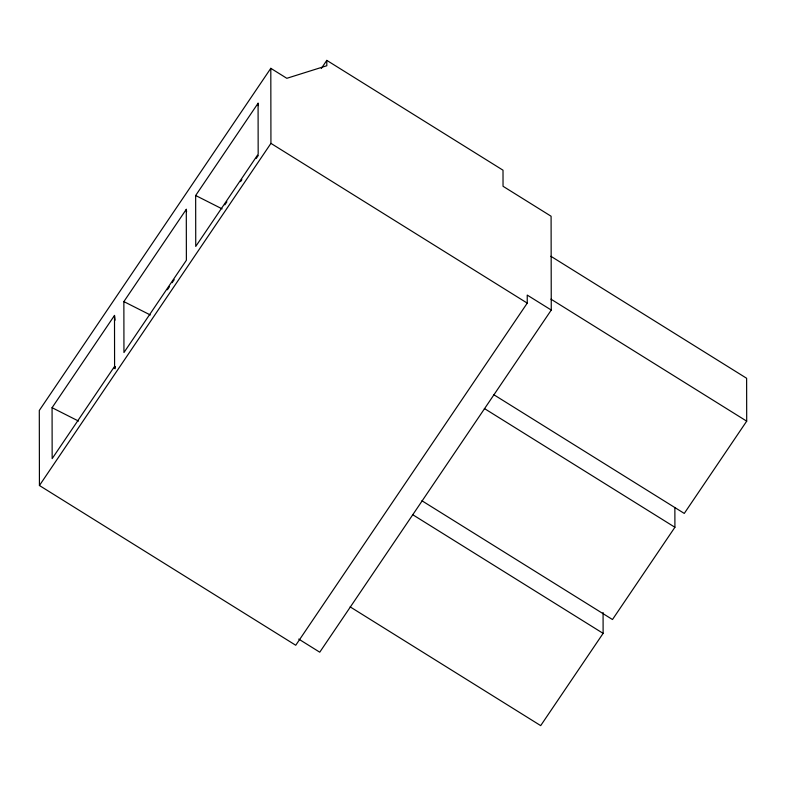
<?xml version="1.0" encoding="UTF-8"?>
<svg xmlns="http://www.w3.org/2000/svg" width="786" height="786" viewBox="0 0 786 786"><rect width="100%" height="100%" fill="white"/><g stroke="black" fill="none" stroke-linecap="round" stroke-linejoin="round"><path stroke-width="1.18" d="M551.261 310.057L551.094 216.238L503.04 186.282L503.011 170.198L326.799 60.375L326.809 65.739L286.821 78.305L270.806 68.323L39.3 410.459L39.428 485.512L295.742 645.257L527.249 303.121L527.229 295.084L551.261 310.057L319.755 652.193L298.729 639.087M114.501 315.441L114.589 366.374L52.161 458.631L52.073 407.698L114.501 315.441L115.11 320.207M186.292 209.341L186.38 260.274L123.952 352.531L123.864 301.598L186.292 209.341L186.596 211.729M258.083 103.241L258.172 154.174L195.743 246.431L195.655 195.498L258.083 103.241L258.388 105.629M114.009 368.644L115.375 366.62M167.379 289.769L169.422 286.743M172.154 282.705L174.207 279.678M224.845 204.841L226.889 201.815M240.536 181.645L241.901 179.63M256.226 158.458L258.28 155.431M321.297 68.5L326.799 60.375M39.428 485.512L270.934 143.376L270.806 68.323M603.078 612.53L603.117 633.369L540.689 725.625L350.134 606.861M674.869 507.658L674.909 527.268L612.481 619.525L421.925 500.761M550.868 256.265L746.621 378.272L746.7 421.158L684.272 513.425L493.726 394.66M195.655 195.498L222.114 208.87M123.864 301.598L150.323 314.97M52.073 407.698L78.531 421.07M550.947 299.152L746.7 421.158M270.934 143.376L527.249 303.121M484.353 408.504L674.909 527.268M412.562 514.604L603.117 633.369M114.589 366.374L115.247 368.722"/></g></svg>
